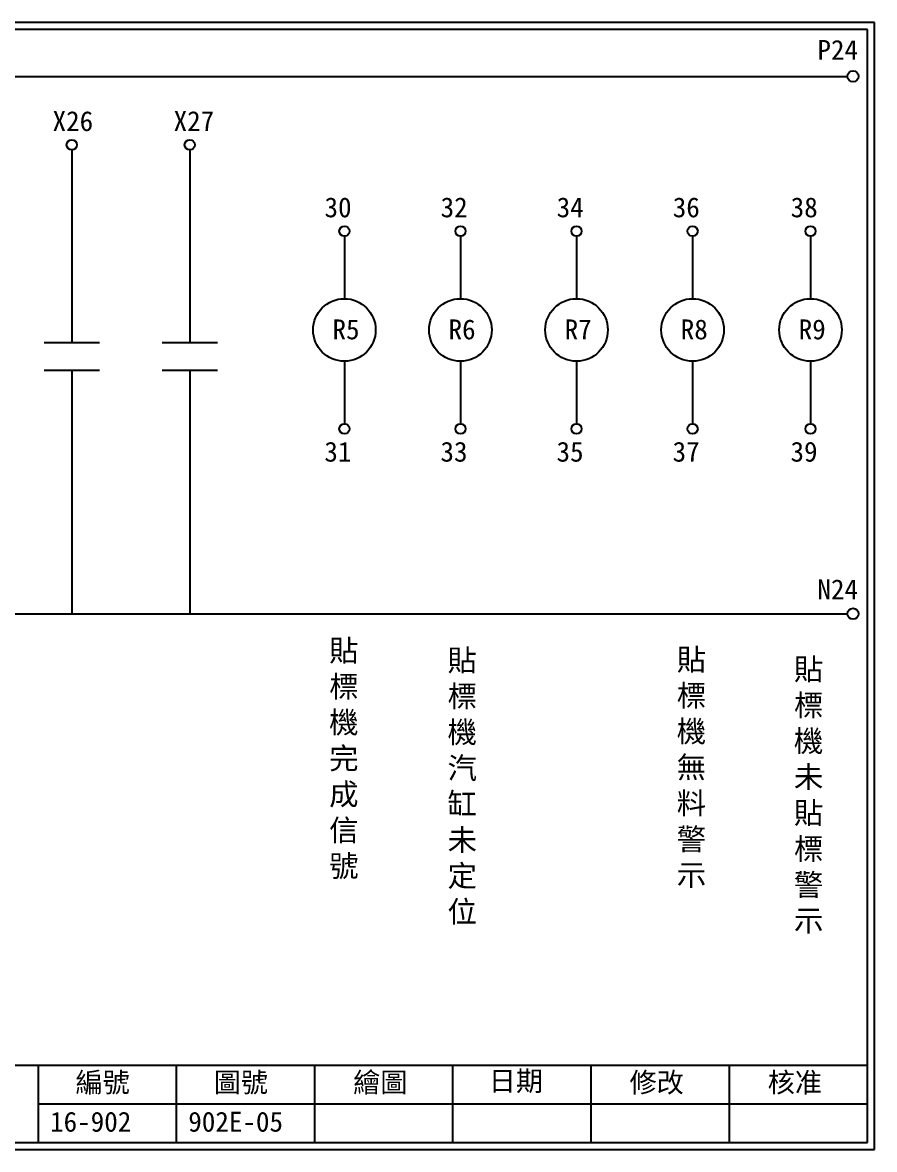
# Model space of a CAD drawing. Extents: x 325 to 612, y 3 to 207.
# Drawn here: x 458.2 to 612.3, y 3 to 207 of the extents above; entities that cross this region are included whole.
import ezdxf

# ---------------------------------------------------------------- set-up
doc = ezdxf.new("R2010")
doc.units = 0
doc.layers.get('0').update_dxf_attribs({"linetype": 'CONTINUOUS'})
doc.layers.add('圖框層', color=7, linetype='CONTINUOUS')
doc.layers.add('標尺寸層', color=3, linetype='CONTINUOUS')
doc.styles.add('CNS', font='romanc.shx', dxfattribs={"bigfont": 'chineset.shx'})
doc.styles.add('STSL', font='kaiu.ttf')

msp = doc.modelspace()

# ---------------------------------------------------------------- linework, layer by layer
at = {"color": 0}
for p, q in [((467.1, 148.99), (462.1, 148.99)), ((472.1, 148.99), (467.1, 148.99)), ((488.44, 148.99), (483.44, 148.99)), ((493.44, 148.99), (488.44, 148.99)), ((467.1, 143.99), (462.1, 143.99)), ((472.1, 143.99), (467.1, 143.99)), ((488.44, 143.99), (483.44, 143.99)), ((493.44, 143.99), (488.44, 143.99))]:
    msp.add_line(p, q, dxfattribs=at)
for centre in [(608.44, 197.22), (608.44, 99.96)]:
    msp.add_circle(centre, 1, dxfattribs=at)
at = {"layer": '圖框層', "color": 0}
for p, q in [((612.32, 206.97), (325.32, 206.97)), ((612.32, 3), (612.32, 206.97)), ((611.07, 205.72), (326.57, 205.72)), ((611.07, 4.25), (611.07, 205.72)), ((326.57, 18.25), (611.07, 18.25)), ((461.07, 4.25), (461.07, 18.25)), ((486.07, 4.25), (486.07, 18.25)), ((511.07, 4.25), (511.07, 18.25)), ((536.07, 4.25), (536.07, 18.25)), ((561.07, 4.25), (561.07, 18.25)), ((586.07, 4.25), (586.07, 18.25)), ((461.07, 11.25), (611.07, 11.25)), ((326.57, 4.25), (611.07, 4.25)), ((325.32, 3), (612.32, 3))]:
    msp.add_line(p, q, dxfattribs=at)
at = {"layer": '標尺寸層', "color": 0}
for p, q in [((329.84, 197.22), (607.44, 197.22)), ((467.1, 183.91), (467.1, 148.99)), ((488.44, 183.91), (488.44, 148.99)), ((516.42, 168.3), (516.42, 156.99)), ((537.42, 168.3), (537.42, 156.99)), ((558.42, 168.3), (558.42, 156.99)), ((579.42, 168.3), (579.42, 156.99)), ((600.75, 168.3), (600.75, 156.99)), ((516.42, 145.67), (516.42, 134.36)), ((537.42, 145.67), (537.42, 134.36)), ((558.42, 145.67), (558.42, 134.36)), ((579.42, 145.67), (579.42, 134.36)), ((600.75, 145.67), (600.75, 134.36)), ((467.1, 143.99), (467.1, 99.96)), ((488.44, 143.99), (488.44, 99.96)), ((467.1, 132.46), (467.1, 99.96)), ((488.44, 132.46), (488.44, 99.96)), ((330.05, 99.96), (607.44, 99.96))]:
    msp.add_line(p, q, dxfattribs=at)
for centre, radius in [((467.1, 184.83), 0.92), ((488.44, 184.83), 0.92), ((516.42, 169.22), 0.92), ((537.42, 169.22), 0.92), ((558.42, 169.22), 0.92), ((579.42, 169.22), 0.92), ((600.75, 169.22), 0.92), ((516.42, 151.33), 5.66), ((537.42, 151.33), 5.66), ((558.42, 151.33), 5.66), ((579.42, 151.33), 5.66), ((600.75, 151.33), 5.66), ((516.42, 133.44), 0.92), ((537.42, 133.44), 0.92), ((558.42, 133.44), 0.92), ((579.42, 133.44), 0.92), ((600.75, 133.44), 0.92)]:
    msp.add_circle(centre, radius, dxfattribs=at)

# ---------------------------------------------------------------- texts
at = {"layer": '圖框層', "color": 0, "style": 'STSL'}
for s, p in [('P24', (602, 200.22)), ('X26', (463.63, 187.33)), ('X27', (485.53, 187.33)), ('30', (512.83, 171.72)), ('32', (533.83, 171.72)), ('34', (554.83, 171.72)), ('36', (575.83, 171.72)), ('38', (597.16, 171.72)), ('R5', (514.27, 149.63)), ('R6', (535.27, 149.63)), ('R7', (556.27, 149.63)), ('R8', (577.27, 149.63)), ('R9', (598.61, 149.63)), ('31', (512.8, 127.49)), ('33', (533.8, 127.49)), ('35', (554.8, 127.49)), ('37', (575.8, 127.49)), ('39', (597.13, 127.49)), ('N24', (602, 102.58)), ('編號', (467.78, 13.34)), ('圖號', (492.78, 13.34)), ('繪圖', (518.01, 13.34)), ('日期', (542.54, 13.59)), ('修改', (568.01, 13.34)), ('核准', (593.01, 13.34)), ('16-902', (463.18, 6.22)), ('902E-05', (488.18, 6.22))]:
    msp.add_text(s, height=3.6, dxfattribs=at).set_placement(p)
at = {"layer": '標尺寸層', "color": 0, "char_height": 3.9, "width": 4.9608, "attachment_point": 5, "style": 'CNS'}
for s, insert in [('{\\fDFKai-SB|b0|i0|c136|p65;貼標機完成\\P信號}', (516.33, 73.58)), ('{\\fDFKai-SB|b0|i0|c136|p65;貼標機汽缸未定位}', (537.75, 68.58)), ('{\\fDFKai-SB|b0|i0|c136|p65;貼標機無料警示}', (579.21, 71.97)), ('{\\fDFKai-SB|b0|i0|c136|p65;貼標機未貼標警示}', (600.41, 66.97))]:
    msp.add_mtext(s, dxfattribs=dict(at, insert=insert))

doc.saveas('drawing.dxf')
